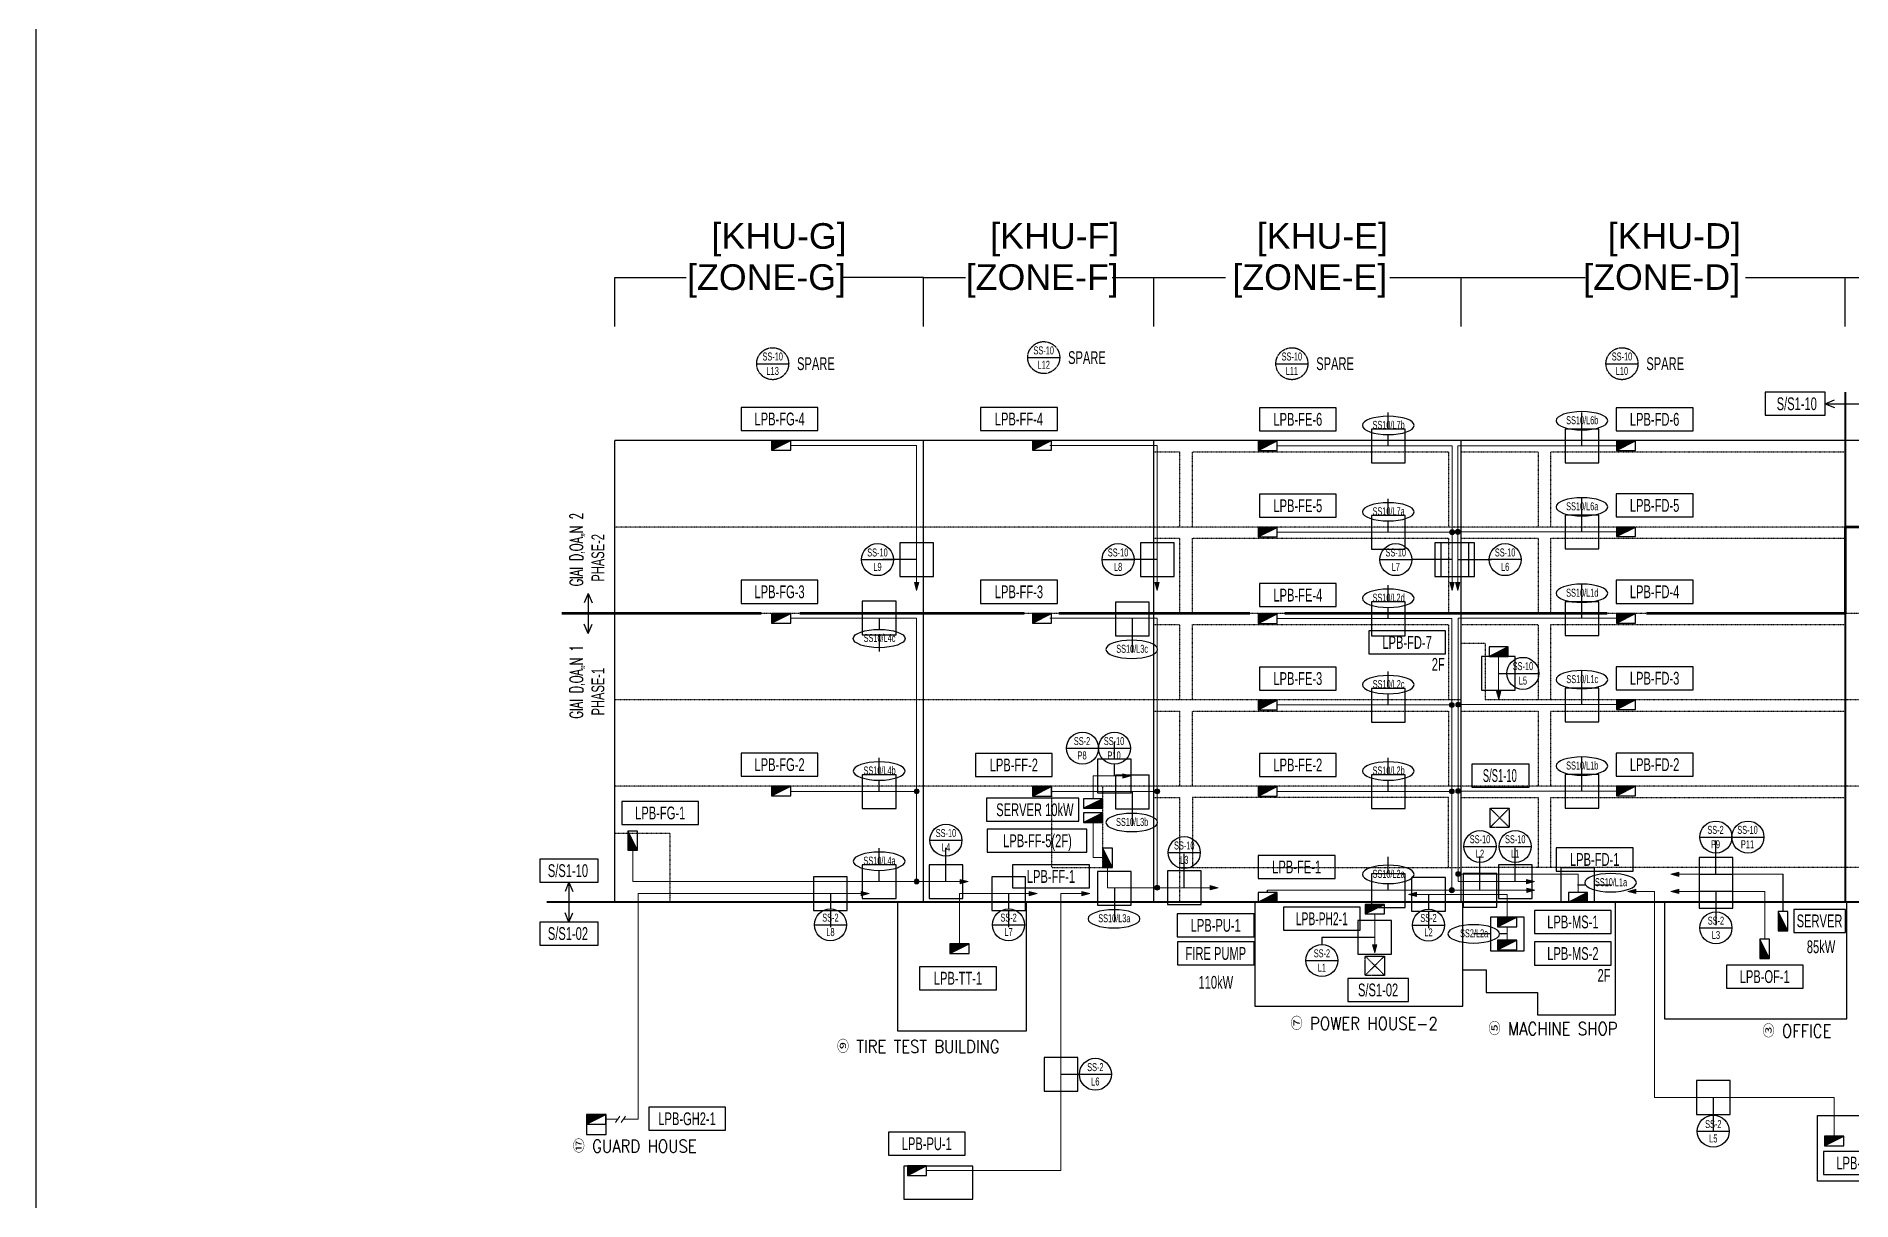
# Model space of a CAD drawing. Extents: x -5343388 to 7033982, y -486386 to 188356.
# Drawn here: x 700554 to 754444, y -54302 to -19737 of the extents above; entities that cross this region are included whole.
import ezdxf
from ezdxf.enums import TextEntityAlignment as Align

# ---------------------------------------------------------------- set-up
doc = ezdxf.new("R2010")
doc.units = 0
doc.header["$MEASUREMENT"] = 0
for name, pattern in [('CENTER', [2, 1.25, -0.25, 0.25, -0.25]), ('DASHED2', [0.375, 0.25, -0.125]), ('HIDDEN3', [0.2, 0.1, -0.1])]:
    doc.linetypes.add(name, pattern=pattern)
for name, color, linetype in [('0_plan', 6, 'Continuous'), ('0_ZONE', 6, 'Continuous'), ('E-ele', 2, 'Continuous'), ('E-other', 5, 'Continuous'), ('E-Text', 3, 'Continuous')]:
    doc.layers.add(name, color=color, linetype=linetype)
doc.layers.add('E-WIRE', color=4, linetype='Continuous', lineweight=20)
doc.styles.add('D_STYLED_2010', font='arial.ttf')
doc.styles.add('ROMANS1', font='ROMANS1.shx')
doc.styles.add('平面200', font='kumesimp.shx', dxfattribs={"height": 500, "bigfont": 'extfont2.shx'})
doc.styles.add('平面図室名_1.600', font='romans1.shx', dxfattribs={"height": 1800, "bigfont": '@extfont2.shx'})
doc.dimstyles.new('EL-LEADER', dxfattribs={"dimscale": 2000, "dimtxt": 500, "dimasz": 0.5, "dimexe": 0, "dimexo": 0, "dimgap": 0.2, "dimtad": 3, "dimdec": 0, "dimdsep": 46, "dimtxsty": '平面200', "dimblk": 'DOT', "dimcen": 1, "dimclrd": 3, "dimclre": 3, "dimclrt": 3, "dimadec": 0, "dimazin": 0, "dimtfac": 1, "dimtdec": 0, "dimtix": 1, "dimtmove": 2, "dimatfit": 3, "dimldrblk": 'BOXBLANK', "dimfxl": 1, "dimtolj": 1, "dimlwe": -1, "dimarcsym": 0})

# ---------------------------------------------------------------- blocks, each defined once
blk = doc.blocks.new('BANL')
at = {"color": 0, "linetype": 'Continuous'}
blk.add_line((0.5, 0.5), (-0.5, 0), dxfattribs=at)
at = {"color": 0, "linetype": 'ByBlock'}
blk.add_lwpolyline([(-0.5, 0), (0.5, 0), (0.5, 0.5), (-0.5, 0.5)], close=True, dxfattribs=at)
at = {"color": 0, "linetype": 'Continuous'}
for points in [[(-0.458, 0.01), (0.49, 0.01), (0.49, 0.484)], [(-0.415, 0.02), (0.48, 0.02), (0.48, 0.468)], [(-0.373, 0.03), (0.47, 0.03), (0.47, 0.451)], [(-0.331, 0.04), (0.46, 0.04), (0.46, 0.435)], [(-0.288, 0.05), (0.45, 0.05), (0.45, 0.419)], [(-0.246, 0.06), (0.44, 0.06), (0.44, 0.403)], [(-0.203, 0.07), (0.43, 0.07), (0.43, 0.387)], [(-0.161, 0.08), (0.42, 0.08), (0.42, 0.371)], [(-0.119, 0.09), (0.41, 0.09), (0.41, 0.354)], [(-0.076, 0.1), (0.4, 0.1), (0.4, 0.338)], [(-0.034, 0.11), (0.39, 0.11), (0.39, 0.322)], [(0.008, 0.12), (0.38, 0.12), (0.38, 0.306)], [(0.051, 0.13), (0.37, 0.13), (0.37, 0.29)], [(0.093, 0.14), (0.36, 0.14), (0.36, 0.273)], [(0.135, 0.15), (0.35, 0.15), (0.35, 0.257)], [(0.178, 0.16), (0.34, 0.16), (0.34, 0.241)], [(0.22, 0.17), (0.33, 0.17), (0.33, 0.225)], [(0.262, 0.18), (0.32, 0.18), (0.32, 0.209)], [(0.305, 0.19), (0.31, 0.19), (0.31, 0.193)]]:
    blk.add_lwpolyline(points, close=True, dxfattribs=at)
blk = doc.blocks.new('CONYA_A')
at = {"color": 0, "linetype": 'ByBlock'}
for points in [[(1, -0.27), (1, 0.27), (0, 0), (1, -0.27)], [(0.96, -0.22), (0.96, 0.22), (0.15, 0)], [(0.92, -0.16), (0.92, 0.16), (0.31, 0)], [(0.88, -0.11), (0.88, 0.11), (0.46, 0)], [(0.84, -0.06), (0.84, 0.06), (0.62, 0)], [(0.8, -0.01), (0.8, 0.01), (0.77, 0)]]:
    blk.add_lwpolyline(points, close=True, dxfattribs=at)
blk = doc.blocks.new('_BoxBlank')
at = {"color": 0, "linetype": 'ByBlock', "lineweight": -2}
for p, q in [((-0.5, 0), (-1, 0)), ((0.5, 0.5), (-0.5, 0.5)), ((-0.5, 0.5), (-0.5, -0.5)), ((0.5, -0.5), (0.5, 0.5)), ((-0.5, -0.5), (0.5, -0.5))]:
    blk.add_line(p, q, dxfattribs=at)
blk = doc.blocks.new('_Dot')
at = {"color": 0, "linetype": 'ByBlock', "lineweight": -2}
blk.add_line((-0.5, 0), (-1, 0), dxfattribs=at)
at = {"color": 0, "linetype": 'ByBlock', "const_width": 0.5}
blk.add_lwpolyline([(-0.25, 0, 1), (0.25, 0, 1)], format="xyb", close=True, dxfattribs=at)
blk = doc.blocks.new('cham')
at = {"layer": 'E-WIRE'}
h = blk.add_hatch(color=256, dxfattribs=at)
edge = h.paths.add_edge_path()
edge.add_arc((0, 0), 768, 0, 360)
blk.add_circle((0, 0), 768, dxfattribs=at)
blk = doc.blocks.new('A$C25C70893')
at = {"layer": '0_ZONE', "style": 'D_STYLED_2010'}
for s, p in [('[KHU-G]', (-709662, 13028)), ('[KHU-F]', (-623509, 13028)), ('[KHU-E]', (-539884, 13028)), ('[KHU-D]', (-429933, 13028))]:
    blk.add_text(s, height=8000, dxfattribs=at).set_placement(p, align=Align.MIDDLE_CENTER)

msp = doc.modelspace()

# ---------------------------------------------------------------- linework, layer by layer
msp.add_lwpolyline([(700553.53308, 46752.04937), (805264.96958, 46752.04937), (805264.96958, -86225.0898), (700553.53308, -86225.0898)], close=True)
at = {"layer": '0_plan'}
for p, q in [((717725.13942, -28350.17359), (717725.13942, -26900.96123)), ((717725.13942, -26900.96123), (719848.28295, -26900.96123)), ((726892.63942, -26900.96123), (724498.14561, -26900.96123)), ((726892.63942, -28350.17359), (726892.63942, -26900.96123)), ((726892.63942, -26900.96123), (728136.79758, -26900.96123)), ((732488.48126, -26900.96123), (733732.63942, -26900.96123)), ((733732.63942, -28350.17359), (733732.63942, -26900.96123)), ((733732.63942, -26900.96123), (735855.78295, -26900.96123)), ((740729.4959, -26900.96123), (742852.63942, -26900.96123)), ((742852.63942, -28350.17359), (742852.63942, -26900.96123)), ((742852.63942, -26900.96123), (746529.86346, -26900.96123)), ((751286.88166, -26900.96123), (754252.63942, -26900.96123)), ((754252.63942, -28350.17359), (754252.63942, -26900.96123)), ((754252.63942, -26900.96123), (759015.95533, -26900.96123)), ((759572.63942, -31739.24238), (717725.13942, -31739.24238)), ((717725.13942, -45438.24238), (717725.13942, -31739.24238)), ((726892.63942, -45438.24238), (726892.63942, -31739.24238)), ((733732.63942, -45438.24238), (733732.63942, -31739.24238)), ((742852.63942, -45438.24238), (742852.63942, -31739.24238)), ((754252.63942, -45438.24238), (754252.63942, -31739.24238)), ((761824.13942, -45438.24238), (717725.13942, -45438.24238)), ((726113.63941, -45438.24238), (726113.63941, -49257.24238)), ((729951.6394, -49257.24238), (729951.6394, -45438.24238)), ((736725.13942, -45438.24238), (736725.13942, -48525.74238)), ((742900.13942, -48525.74238), (742900.13942, -45438.24238)), ((747431.63942, -48782.24238), (747431.63942, -45438.24238)), ((748885.13942, -45438.24238), (748885.13942, -48900.99238)), ((754295.38942, -48900.99238), (754295.38942, -45438.24238)), ((742900.13942, -47452.24238), (743593.63942, -47452.24238)), ((743593.63942, -47452.24238), (743593.63942, -48117.24238)), ((743593.63942, -48117.24238), (745113.63942, -48117.24238)), ((745113.63942, -48117.24238), (745113.63942, -48782.24238)), ((736725.13942, -48525.74238), (742900.13942, -48525.74238)), ((745113.63942, -48782.24238), (747431.63942, -48782.24238)), ((748885.13942, -48900.99238), (754295.38942, -48900.99238)), ((726113.63941, -49257.24238), (729951.6394, -49257.24238))]:
    msp.add_line(p, q, dxfattribs=at)
at = {"layer": '0_plan', "linetype": 'HIDDEN3', "ltscale": 2}
for p, q in [((733732.63942, -32071.50904), (734492.63942, -32071.51365)), ((734492.63942, -32071.51365), (734492.63942, -34304.24238)), ((734872.63942, -34304.24238), (734872.63942, -32071.51596)), ((734872.63942, -32071.51596), (742471.48589, -32071.51596)), ((742471.48589, -32071.51596), (742472.63942, -34304.24238)), ((742852.63942, -32071.56443), (745132.63942, -32071.57828)), ((745132.63942, -32071.57828), (745132.63942, -34304.24238)), ((745512.63942, -34304.24238), (745512.63942, -32071.58059)), ((745512.63942, -32071.58059), (754252.6394, -32071.63367)), ((769072.74767, -34304.24238), (717725.13942, -34304.24238)), ((733732.63942, -34636.74238), (734492.63942, -34636.74238)), ((734492.63942, -34636.74238), (734492.63942, -36869.24238)), ((734872.63942, -36869.24238), (734872.63942, -34636.74238)), ((734872.63942, -34636.74238), (742472.63942, -34636.74238)), ((742472.63942, -34636.74238), (742472.63942, -36869.24238)), ((742852.63942, -34636.74238), (745132.63942, -34636.74238)), ((745132.63942, -34636.74238), (745132.63942, -36869.24238)), ((745512.63942, -36869.24238), (745512.63942, -34636.74238)), ((745512.63942, -34636.74238), (754252.63942, -34636.74238)), ((769072.73209, -36869.24238), (717725.13942, -36869.24238)), ((733732.63942, -37201.74238), (734492.63942, -37201.74238)), ((734492.63942, -37201.74238), (734492.63942, -39434.24238)), ((734872.63942, -39434.24238), (734872.63942, -37201.74238)), ((734872.63942, -37201.74238), (742472.63942, -37201.74238)), ((742472.63942, -37201.74238), (742472.63942, -39434.24238)), ((742865.68134, -37201.74238), (745132.63942, -37201.74238)), ((745132.63942, -37201.74238), (745132.63942, -39434.24238)), ((745512.63942, -39434.24238), (745512.63942, -37201.74238)), ((745512.63942, -37201.74238), (754261.33938, -37201.74238)), ((742852.63942, -37747.04238), (743565.13942, -37747.04238)), ((743565.13942, -37747.04238), (743565.13942, -39434.24238)), ((742852.63942, -39434.24238), (717725.13942, -39434.24238)), ((733732.63942, -39766.74238), (734492.63942, -39766.74238)), ((734492.63942, -39766.74238), (734492.63942, -41999.24238)), ((734872.63942, -41999.24238), (734872.63942, -39766.74238)), ((734872.63942, -39766.74238), (742472.63942, -39766.74238)), ((742472.63942, -39766.74238), (742472.63942, -41999.24238)), ((742852.63942, -39766.74238), (745132.63942, -39766.74238)), ((767172.63942, -39434.24238), (743565.13942, -39434.24238)), ((745132.63942, -39766.74238), (745132.63942, -41999.24238)), ((745512.63942, -41999.24238), (745512.63942, -39766.74238)), ((745512.63942, -39766.74238), (754252.63942, -39766.74238)), ((767172.63942, -41999.24238), (717725.13942, -41999.24238)), ((730692.63942, -41999.24238), (730692.63942, -44412.24238)), ((732212.63942, -44412.24238), (732212.63942, -41999.24238)), ((733732.63942, -42331.74238), (734492.63942, -42331.74238)), ((734492.63942, -42331.74238), (734492.63942, -45447.74238)), ((742472.63942, -42331.74238), (734872.63942, -42331.74238)), ((734872.63942, -42331.74238), (734872.63942, -44412.24238)), ((742472.63942, -44412.24238), (742472.63942, -42331.74238)), ((742852.6394, -42331.74238), (745132.63942, -42331.74238)), ((745132.63942, -42331.74238), (745132.63942, -44412.24238)), ((745512.63942, -44412.24238), (745512.63942, -42331.74238)), ((745512.63942, -42331.74238), (754252.63942, -42331.74238)), ((717725.13942, -43391.88218), (719364.83942, -43391.88218)), ((719364.83942, -43391.88218), (719364.83942, -45438.24238)), ((730692.63942, -44412.24238), (732212.63942, -44412.24238)), ((734492.63942, -44412.24238), (742852.63942, -44412.24238)), ((754252.63942, -44412.24238), (742852.63942, -44412.24238)), ((767172.63942, -44412.24238), (754252.63942, -44412.24238))]:
    msp.add_line(p, q, dxfattribs=at)
at = {"layer": '0_plan'}
for points in [[(753433.69637, -51774.74238), (758848.69637, -51774.74238), (758848.69637, -53722.24238), (753433.69637, -53722.24238)], [(728359.66986, -53278.00271), (726303.63942, -53278.00271), (726303.63942, -54254.24238), (728359.66986, -54254.24238)]]:
    msp.add_lwpolyline(points, close=True, dxfattribs=at)
at = {"layer": '0_ZONE'}
msp.add_lwpolyline([(716881.67506, -52333.57124), (717470.67506, -52333.57124), (717470.67506, -51744.57124), (716881.67506, -51744.57124)], close=True, dxfattribs=at)
at = {"layer": 'E-ele', "linetype": 'HIDDEN3', "ltscale": 3}
for p, q in [((743707.63941, -42650.9016), (744277.63941, -43220.9016)), ((743707.63941, -43220.9016), (744277.63941, -42650.9016)), ((740002.63942, -47043.48582), (740572.63942, -47613.48582)), ((740002.63942, -47613.48582), (740572.63942, -47043.48582))]:
    msp.add_line(p, q, dxfattribs=at)
for points in [[(743707.63941, -42650.9016), (744277.63941, -42650.9016), (744277.63941, -43220.9016), (743707.63941, -43220.9016)], [(740002.63942, -47043.48582), (740572.63942, -47043.48582), (740572.63942, -47613.48582), (740002.63942, -47613.48582)]]:
    msp.add_lwpolyline(points, close=True, dxfattribs=at)
at = {"layer": 'E-other', "linetype": 'CENTER', "const_width": 76}
for points in [[(754252.63942, -34304.24238), (761682.28799, -34304.24238)], [(754252.63942, -34304.24238), (754252.63942, -36869.24238)], [(716148.33281, -36869.24238), (722075.69023, -36869.24238)], [(723209.31558, -36869.24238), (729885.81041, -36869.24238)], [(730904.31558, -36869.24238), (736584.11191, -36869.24238)], [(737612.09571, -36869.24238), (747193.60036, -36869.24238)], [(748344.7229, -36869.24238), (754252.63942, -36869.24238)]]:
    msp.add_lwpolyline(points, dxfattribs=at)
at = {"layer": 'E-Text', "linetype": 'DASHED2'}
for p, q in [((721937.79798, -29455.11042), (722887.79798, -29455.11042)), ((729983.86965, -29274.24031), (730933.86965, -29274.24031)), ((737350.83733, -29455.11042), (738300.83733, -29455.11042)), ((747149.968, -29455.11042), (748099.968, -29455.11042))]:
    msp.add_line(p, q, dxfattribs=at)
at = {"layer": 'E-Text'}
for p, q in [((753660.69675, -30644.85235), (753938.19483, -30530.01624)), ((753660.69675, -30644.85235), (754844.58209, -30644.85235)), ((753660.69675, -30644.85235), (753938.19483, -30759.68846)), ((716936.34118, -36277.29971), (716821.50507, -36554.79778)), ((716936.34118, -36277.29971), (716936.34118, -37461.18504)), ((716936.34118, -36277.29971), (717051.17728, -36554.79778)), ((716936.34118, -37461.18504), (716821.50507, -37183.68697)), ((716936.34118, -37461.18504), (717051.17728, -37183.68697)), ((752404.97476, -45719.46476), (752404.97476, -44612.61633)), ((716364.62702, -44846.29971), (716249.79091, -45123.79778)), ((716364.62702, -44846.29971), (716364.62702, -46030.18504)), ((716364.62702, -44846.29971), (716479.46313, -45123.79778)), ((737105.13942, -45153.24238), (737105.13942, -45086.75849)), ((716364.62702, -46030.18504), (716249.79091, -45752.68697)), ((716364.62702, -46030.18504), (716479.46313, -45752.68697))]:
    msp.add_line(p, q, dxfattribs=at)
at = {"layer": 'E-Text', "linetype": 'Continuous'}
for p, q in [((725048.30142, -35272.7202), (725998.30142, -35272.7202)), ((732191.15581, -35272.7202), (733141.15581, -35272.7202)), ((740434.3156, -35272.7202), (741384.3156, -35272.7202)), ((744630.46945, -35272.7202), (743680.46945, -35272.7202)), ((744209.64526, -38647.35892), (745159.64526, -38647.35892)), ((731133.74244, -40870.91985), (732083.74244, -40870.91985)), ((732083.74244, -40870.91985), (733033.74244, -40870.91985)), ((727081.77819, -43602.14241), (728031.77819, -43602.14241)), ((749938.7724, -43507.6699), (750888.7724, -43507.6699)), ((750888.7724, -43507.6699), (751838.7724, -43507.6699)), ((734156.53536, -43970.27021), (735106.53536, -43970.27021)), ((742935.25038, -43785.97172), (743885.25038, -43785.97172)), ((743981.71098, -43785.97172), (744931.71098, -43785.97172)), ((723651.94438, -46113.81191), (724601.94438, -46113.81191)), ((728940.70677, -46112.70148), (729890.70677, -46112.70148)), ((741406.68029, -46122.85109), (742356.68029, -46122.85109)), ((749938.7724, -46201.94368), (750888.7724, -46201.94368)), ((738241.99294, -47172.53485), (739191.99294, -47172.53485)), ((731516.76346, -50550.48049), (732466.76346, -50550.48049)), ((749861.21494, -52240.56075), (750811.21494, -52240.56075))]:
    msp.add_line(p, q, dxfattribs=at)
for points in [[(751875.198, -30986.85235), (753660.69675, -30986.85235), (753660.69675, -30302.85235), (751875.198, -30302.85235)], [(721477.63942, -31439.3782), (723757.63942, -31439.3782), (723757.63942, -30755.3782), (721477.63942, -30755.3782)], [(728583.92029, -31439.3782), (730863.92029, -31439.3782), (730863.92029, -30755.3782), (728583.92029, -30755.3782)], [(736862.21668, -31448.8782), (739142.21668, -31448.8782), (739142.21668, -30764.8782), (736862.21668, -30764.8782)], [(747453.75491, -31448.8782), (749733.75491, -31448.8782), (749733.75491, -30764.8782), (747453.75491, -30764.8782)], [(736862.21668, -34013.8782), (739142.21668, -34013.8782), (739142.21668, -33329.8782), (736862.21668, -33329.8782)], [(747453.75491, -34004.3782), (749733.75491, -34004.3782), (749733.75491, -33320.3782), (747453.75491, -33320.3782)], [(721477.63942, -36569.3782), (723757.63942, -36569.3782), (723757.63942, -35885.3782), (721477.63942, -35885.3782)], [(728583.92029, -36569.3782), (730863.92029, -36569.3782), (730863.92029, -35885.3782), (728583.92029, -35885.3782)], [(736862.21668, -36667.01423), (739142.21668, -36667.01423), (739142.21668, -35983.01423), (736862.21668, -35983.01423)], [(747453.75491, -36569.3782), (749733.75491, -36569.3782), (749733.75491, -35885.3782), (747453.75491, -35885.3782)], [(740106.18033, -38073.1717), (742386.18033, -38073.1717), (742386.18033, -37389.1717), (740106.18033, -37389.1717)], [(736862.21668, -39143.8782), (739142.21668, -39143.8782), (739142.21668, -38459.8782), (736862.21668, -38459.8782)], [(747453.75491, -39134.3782), (749733.75491, -39134.3782), (749733.75491, -38450.3782), (747453.75491, -38450.3782)], [(721477.63942, -41699.3782), (723757.63942, -41699.3782), (723757.63942, -41015.3782), (721477.63942, -41015.3782)], [(728431.39376, -41708.8782), (730711.39376, -41708.8782), (730711.39376, -41024.8782), (728431.39376, -41024.8782)], [(736862.21668, -41708.8782), (739142.21668, -41708.8782), (739142.21668, -41024.8782), (736862.21668, -41024.8782)], [(743168.23369, -42023.24939), (744869.65204, -42023.24939), (744869.65204, -41339.24939), (743168.23369, -41339.24939)], [(747453.75491, -41699.3782), (749733.75491, -41699.3782), (749733.75491, -41015.3782), (747453.75491, -41015.3782)], [(717934.01876, -43134.5553), (720214.01876, -43134.5553), (720214.01876, -42450.5553), (717934.01876, -42450.5553)], [(728764.43198, -43039.0412), (731506.34041, -43039.0412), (731506.34041, -42355.0412), (728764.43198, -42355.0412)], [(728781.94309, -43959.61718), (731738.03771, -43959.61718), (731738.03771, -43275.61718), (728781.94309, -43275.61718)], [(715498.71608, -44846.29971), (717230.53795, -44846.29971), (717230.53795, -44162.29971), (715498.71608, -44162.29971)], [(736827.1234, -44735.60921), (739107.1234, -44735.60921), (739107.1234, -44051.60921), (736827.1234, -44051.60921)], [(745674.7712, -44515.18537), (747954.7712, -44515.18537), (747954.7712, -43831.18537), (745674.7712, -43831.18537)], [(729534.58075, -45019.41464), (731814.58075, -45019.41464), (731814.58075, -44335.41464), (729534.58075, -44335.41464)], [(734424.57528, -46469.85629), (736704.57528, -46469.85629), (736704.57528, -45785.85629), (734424.57528, -45785.85629)], [(737574.26786, -46275.29406), (739854.26786, -46275.29406), (739854.26786, -45591.29406), (737574.26786, -45591.29406)], [(745028.02707, -46369.67816), (747308.02707, -46369.67816), (747308.02707, -45685.67816), (745028.02707, -45685.67816)], [(752728.54681, -46337.63762), (754262.64406, -46337.63762), (754262.64406, -45653.63762), (752728.54681, -45653.63762)], [(715498.71608, -46714.18504), (717230.53795, -46714.18504), (717230.53795, -46030.18504), (715498.71608, -46030.18504)], [(734428.37182, -47304.23792), (736708.37182, -47304.23792), (736708.37182, -46620.23792), (734428.37182, -46620.23792)], [(745028.02707, -47306.75162), (747308.02707, -47306.75162), (747308.02707, -46622.75162), (745028.02707, -46622.75162)], [(726773.39548, -48039.33006), (729053.39548, -48039.33006), (729053.39548, -47355.33006), (726773.39548, -47355.33006)], [(750723.26351, -47992.34286), (753003.26351, -47992.34286), (753003.26351, -47308.34286), (750723.26351, -47308.34286)], [(739484.83821, -48388.02206), (741285.29884, -48388.02206), (741285.29884, -47704.02206), (739484.83821, -47704.02206)], [(718732.42988, -52211.84014), (721012.42988, -52211.84014), (721012.42988, -51527.84014), (718732.42988, -51527.84014)], [(725848.16563, -52953.42303), (728128.16563, -52953.42303), (728128.16563, -52269.42303), (725848.16563, -52269.42303)], [(753610.51785, -53527.58922), (755890.51785, -53527.58922), (755890.51785, -52843.58922), (753610.51785, -52843.58922)]]:
    msp.add_lwpolyline(points, close=True, dxfattribs=at)
at = {"layer": 'E-Text', "linetype": 'DASHED2'}
for centre in [(722412.79798, -29455.11042), (730458.86965, -29274.24031), (737825.83733, -29455.11042), (747624.968, -29455.11042)]:
    msp.add_circle(centre, 475, dxfattribs=at)
at = {"layer": 'E-Text', "linetype": 'Continuous'}
for centre in [(725523.30142, -35272.7202), (732666.15581, -35272.7202), (740909.3156, -35272.7202), (744155.46945, -35272.7202), (744684.64526, -38647.35892), (731608.74244, -40870.91985), (732558.74244, -40870.91985), (750413.7724, -43507.6699), (751363.7724, -43507.6699), (727556.77819, -43602.14241), (734631.53536, -43970.27021), (743410.25038, -43785.97172), (744456.71098, -43785.97172), (724126.94438, -46113.81191), (729415.70677, -46112.70148), (741881.68029, -46122.85109), (750413.7724, -46201.94368), (738716.99294, -47172.53485), (731991.76346, -50550.48049), (750336.21494, -52240.56075)]:
    msp.add_circle(centre, 475, dxfattribs=at)
at = {"layer": 'E-Text', "extrusion": (0, 0, -1)}
for centre in [(740685.98942, -31288.33804), (746434.86073, -31150.36697), (740685.98942, -33853.33804), (746434.86073, -33705.86697), (746434.86073, -36270.86697), (740685.98942, -36418.33804), (733072.84285, -37935.36417), (740685.98942, -38983.33804), (746434.86073, -38835.86697), (725574.13021, -41548.33804), (740685.98942, -41548.33804), (746434.86073, -41400.86697), (733072.84285, -43074.86417), (725574.13021, -44224.63019), (740685.98942, -44616.34587), (747288.11114, -44863.57732), (732544.84354, -45934.98563), (743224.67627, -46381.39484)]:
    msp.add_ellipse(centre, major_axis=(-768.39338, 0), ratio=0.3532234756, dxfattribs=at)
at = {"layer": 'E-Text'}
msp.add_ellipse((725574.13021, -37614.64671), major_axis=(-768.39338, 0), ratio=0.3532234756, dxfattribs=at)
at = {"layer": 'E-WIRE'}
for p, q in [((722950.13942, -31881.74238), (726685.82979, -31881.74238)), ((726685.82979, -31881.74238), (726685.82979, -36186.28399)), ((730645.13942, -31881.74238), (733828.68418, -31881.74238)), ((733828.68418, -31881.74238), (733828.68418, -36186.28399)), ((742579.90306, -31891.24238), (737390.13942, -31891.24238)), ((742579.90306, -36186.28399), (742579.90306, -31891.24238)), ((742751.37248, -36186.28399), (742751.37248, -31891.24238)), ((747460.13942, -31891.24238), (742751.37248, -31891.24238)), ((742579.90306, -34456.24238), (737390.13942, -34456.24238)), ((747460.13942, -34446.74238), (742751.37248, -34446.74238)), ((722950.13942, -37011.74238), (726685.82979, -37011.74238)), ((726685.82979, -37011.74238), (726685.82979, -44827.53453)), ((730645.13942, -37011.74238), (733828.68418, -37011.74238)), ((733828.68418, -37011.74238), (733828.68418, -45011.36384)), ((742572.77736, -37021.24238), (737390.13942, -37021.24238)), ((742572.77736, -45086.75849), (742572.77736, -37021.24238)), ((742764.23794, -44827.53453), (742764.23794, -37011.74238)), ((747460.13942, -37011.74238), (742764.23794, -37011.74238)), ((743963.81485, -38145.3048), (743963.81485, -39416.14943)), ((742572.77736, -39586.24238), (737390.13942, -39586.24238)), ((747460.13942, -39576.74238), (742764.23794, -39576.74238)), ((731927.63942, -41694.37689), (732805.91965, -41694.37689)), ((731927.63942, -41694.37689), (731927.63942, -42369.57023)), ((722950.13942, -42151.24238), (726685.82979, -42151.24238)), ((730692.63942, -42151.24238), (733828.68418, -42151.24238)), ((742572.77736, -42151.24238), (737390.13942, -42151.24238)), ((747460.13942, -42141.74238), (742764.23794, -42141.74238)), ((731927.63942, -44117.67557), (731927.63942, -43078.10656)), ((718259.98942, -43900.9499), (718259.98942, -44827.53453)), ((732212.63942, -44117.67557), (731927.63942, -44117.67557)), ((732347.47067, -45011.36384), (732347.47067, -44412.24238)), ((746320.13942, -44605.32343), (742764.23794, -44605.32343)), ((746320.13942, -45153.24238), (746320.13942, -44605.32343)), ((752404.97476, -44612.61633), (749311.64574, -44612.61633)), ((718259.98942, -44827.53453), (728091.98202, -44827.53453)), ((718424.28098, -51887.07124), (718424.28098, -45186.48397)), ((718424.28098, -45186.48397), (725043.25164, -45186.48397)), ((727960.89548, -45186.48397), (730024.92346, -45186.48397)), ((727960.89548, -46674.35319), (727960.89548, -45186.48397)), ((730968.61971, -53402.69021), (730968.61971, -45186.48397)), ((730968.61971, -45186.48397), (731589.77342, -45186.48397)), ((734588.68418, -45011.36384), (732347.47067, -45011.36384)), ((734588.68418, -45011.36384), (735396.14877, -45011.36384)), ((737105.13942, -45086.75849), (744795.73767, -45086.75849)), ((744219.16232, -45209.98649), (741526.44291, -45209.98649)), ((745025.90952, -44827.53453), (742764.23794, -44827.53453)), ((744219.16232, -45885.17816), (744219.16232, -45209.98649)), ((748593.74446, -45120.97889), (748033.0715, -45120.97889)), ((748593.74446, -45120.97889), (748593.74446, -51238.78098)), ((751863.26351, -45120.97889), (749311.64574, -45120.97889)), ((751863.26351, -46543.55131), (751863.26351, -45120.97889)), ((740287.63942, -45789.74238), (740287.63942, -46704.05068)), ((744219.16232, -46569.3349), (744219.16232, -46170.17816)), ((748593.74446, -51238.78098), (753923.95424, -51238.78098)), ((753923.95424, -51238.78098), (753923.95424, -52387.29818)), ((717461.17506, -51887.07124), (717813.35435, -51887.07124)), ((717876.14416, -51792.73403), (717750.56454, -51981.40846)), ((718040.24341, -51792.73403), (717914.66379, -51981.40846)), ((717977.4536, -51887.07124), (718424.28098, -51887.07124)), ((726980.50424, -53402.69021), (730968.61971, -53402.69021))]:
    msp.add_line(p, q, dxfattribs=at)
at = {"layer": 'E-WIRE', "linetype": 'CENTER', "ltscale": 2, "const_width": 57}
for points in [[(754252.63942, -30298.14643), (754252.63942, -45438.24238), (761824.13942, -45438.24238), (761824.13942, -47290.74238), (764161.13942, -47290.74238), (764161.13942, -45438.24238), (792280.32192, -45438.24238)], [(754295.38942, -45438.24238), (715706.16541, -45438.24238)]]:
    msp.add_lwpolyline(points, dxfattribs=at)
at = {"layer": 'E-WIRE'}
for centre in [(742582.01968, -34456.24238), (742751.37248, -34446.74238), (742572.77736, -39586.24238), (742764.23794, -39576.74238), (726685.82979, -42151.24238), (733828.68418, -42151.24238), (742572.77736, -42151.24238), (742764.23794, -42141.74238), (742764.23794, -44605.32343), (726685.82979, -44827.53453), (733828.68418, -45011.36384), (742572.77736, -45086.75849)]:
    msp.add_circle(centre, 19.20456, dxfattribs=at)

# ---------------------------------------------------------------- block references
at = {"layer": 'E-ele', "linetype": 'Continuous', "xscale": 570, "yscale": 570, "zscale": 570}
for p, rotation in [((722665.13942, -31739.24238), 180), ((730407.63942, -31739.24238), 180), ((737105.13942, -31748.74238), 180), ((747745.13942, -31748.74238), 180), ((737105.13942, -34313.74238), 180), ((747745.13942, -34304.24238), 180), ((722665.13942, -36869.24238), 180), ((730407.63942, -36869.24238), 180), ((737105.13942, -36878.74238), 180), ((747745.13942, -36869.24238), 180), ((737105.13942, -39443.74238), 180), ((747745.13942, -39434.24238), 180), ((722665.13942, -41999.24238), 180), ((730407.63942, -42008.74238), 180), ((737105.13942, -42008.74238), 180), ((747745.13942, -41999.24238), 180), ((718117.48942, -43615.9499), 270), ((732212.63942, -44127.24238), 270), ((740287.63942, -45504.74238), 180), ((752262.47476, -46004.46476), 270), ((744219.16232, -45885.17816), 180), ((727960.89548, -46674.35319), 180), ((744219.16232, -46569.3349), 180), ((751720.76351, -46828.55131), 270), ((717176.17506, -51744.57124), 180), ((753923.95424, -52387.29818), 180), ((726695.50424, -53272.30271), 180)]:
    msp.add_blockref('BANL', p, dxfattribs=dict(at, rotation=rotation))
for p in [(743963.81485, -38145.3048), (731927.63942, -42654.57023), (731927.63942, -43078.10656), (737105.13942, -45438.24238), (746320.13942, -45438.24238)]:
    msp.add_blockref('BANL', p, dxfattribs=at)
at = {"layer": 'E-Text', "xscale": 0.09499999997206032, "yscale": 0.09499999997206032, "zscale": 0.09499999997206032}
msp.add_blockref('A$C25C70893', (790020.13942, -26900.96123), dxfattribs=at)
at = {"layer": 'E-WIRE', "xscale": 0.09499999997206032, "yscale": 0.09499999997206032, "zscale": 0.09499999997206032}
for p in [(742582.01968, -34456.24238), (742751.37248, -34446.74238), (742572.77736, -39586.24238), (742764.23794, -39576.74238), (726685.82979, -42151.24238), (733828.68418, -42151.24238), (742572.77736, -42151.24238), (742764.23794, -42141.74238), (742764.23794, -44605.32343), (726685.82979, -44827.53453), (733828.68418, -45011.36384), (742572.77736, -45086.75849)]:
    msp.add_blockref('cham', p, dxfattribs=at)
at = {"layer": 'E-WIRE', "linetype": 'Continuous', "xscale": 237.5, "yscale": 237.5, "zscale": 237.5}
for p, rotation in [((726685.82979, -36186.28399), 90), ((733824.75224, -36186.28399), 90), ((742579.90306, -36186.28399), 90), ((742751.37248, -36186.28399), 90), ((743964.76602, -39419.69922), 90), ((733043.41965, -41694.37689), 180), ((725280.75164, -45186.48397), 180), ((728214.68467, -44827.53453), 180), ((730262.42346, -45186.48397), 180), ((731827.27342, -45186.48397), 180), ((735633.64877, -45011.36384), 180), ((745033.23767, -45086.75849), 180), ((740287.63942, -46941.55068), 90)]:
    msp.add_blockref('CONYA_A', p, dxfattribs=dict(at, rotation=rotation))
at = {"layer": 'E-WIRE', "linetype": 'Continuous', "yscale": 237.5, "zscale": 237.5}
for p, xscale in [((749074.14574, -44612.61633), 237.5), ((741288.94291, -45209.98649), 237.5), ((745025.90952, -44827.53453), -237.5), ((747795.5715, -45120.97889), 237.5), ((749074.14574, -45120.97889), 237.5)]:
    msp.add_blockref('CONYA_A', p, dxfattribs=dict(at, xscale=xscale))

# ---------------------------------------------------------------- texts
at = {"layer": '0_ZONE', "style": 'D_STYLED_2010'}
for s, p in [('[ZONE-G]', (722229.45949, -26884.50195)), ('[ZONE-F]', (730413.99378, -26884.50195)), ('[ZONE-E]', (738358.32686, -26884.50195)), ('[ZONE-D]', (748803.67993, -26884.50195))]:
    msp.add_text(s, height=760, dxfattribs=at).set_placement(p, align=Align.MIDDLE_CENTER)
at = {"layer": '0_ZONE', "style": '平面図室名_1.600', "width": 0.85}
for s, p in [('⑦ POWER HOUSE-2', (737789.08667, -49231.44571)), ('⑤ MACHINE SHOP', (743663.60871, -49387.14732)), ('③ OFFICE ', (751796.68009, -49454.79711)), ('⑨ TIRE TEST BUILDING', (724322.78636, -49914.96297)), ('⑰ GUARD HOUSE', (716477.42943, -52873.01929))]:
    msp.add_text(s, height=380, dxfattribs=at).set_placement(p)
at = {"layer": 'E-Text', "linetype": 'Continuous'}
for s, height, width, p in [('SS-10', 237.5, 0.55, (730458.86965, -29060.49031)), ('SPARE', 380, 0.65, (731741.94141, -29274.24031)), ('SPARE', 380, 0.65, (723695.86974, -29455.11042)), ('L12', 237.5, 0.7, (730458.86965, -29487.99031)), ('SS-10', 237.5, 0.55, (737825.83733, -29241.36042)), ('SPARE', 380, 0.65, (739108.9091, -29455.11042)), ('SS-10', 237.5, 0.55, (747624.968, -29241.36042)), ('SPARE', 380, 0.65, (748908.03976, -29455.11042)), ('S/S1-10', 380, 0.65, (752814.11743, -30644.85235)), ('LPB-FG-4', 380, 0.65, (722617.63942, -31097.3782)), ('LPB-FF-4', 380, 0.65, (729723.92029, -31097.3782)), ('LPB-FE-6', 380, 0.65, (738002.21668, -31106.8782)), ('LPB-FD-6', 380, 0.65, (748593.75491, -31106.8782)), ('LPB-FE-5', 380, 0.65, (738002.21668, -33671.8782)), ('LPB-FD-5', 380, 0.65, (748593.75491, -33662.3782)), ('SS-10', 237.5, 0.55, (725523.30142, -35058.9702)), ('SS-10', 237.5, 0.55, (732666.15581, -35058.9702)), ('SS-10', 237.5, 0.55, (740909.3156, -35058.9702)), ('SS-10', 237.5, 0.55, (744155.46945, -35058.9702)), ('L9', 237.5, 0.7, (725523.30142, -35486.4702)), ('L8', 237.5, 0.7, (732666.15581, -35486.4702)), ('L7', 237.5, 0.7, (740909.3156, -35486.4702)), ('L6', 237.5, 0.7, (744155.46945, -35486.4702)), ('LPB-FG-3', 380, 0.65, (722617.63942, -36227.3782)), ('LPB-FF-3', 380, 0.65, (729723.92029, -36227.3782)), ('LPB-FD-4', 380, 0.65, (748593.75491, -36227.3782)), ('LPB-FE-4', 380, 0.65, (738002.21668, -36325.01423)), ('LPB-FD-7', 380, 0.65, (741246.18033, -37731.1717)), ('2F', 380, 0.65, (742170.47202, -38380.5551)), ('LPB-FE-3', 380, 0.65, (738002.21668, -38801.8782)), ('SS-10', 237.5, 0.55, (744684.64526, -38433.60892)), ('L5', 237.5, 0.7, (744684.64526, -38861.10892)), ('LPB-FD-3', 380, 0.65, (748593.75491, -38792.3782)), ('SS-2', 237.5, 0.6, (731596.71782, -40657.16985)), ('SS-10', 237.5, 0.6, (732546.71782, -40657.16985)), ('LPB-FG-2', 380, 0.65, (722617.63942, -41357.3782)), ('LPB-FF-2', 380, 0.65, (729571.39376, -41366.8782)), ('P8', 237.5, 0.7, (731596.71782, -41084.66985)), ('P10', 237.5, 0.7, (732546.71782, -41084.66985)), ('LPB-FE-2', 380, 0.65, (738002.21668, -41366.8782)), ('S/S1-10', 380, 0.55, (743998.22308, -41681.24939)), ('LPB-FD-2', 380, 0.65, (748593.75491, -41357.3782)), ('SERVER 10kW', 380, 0.65, (730196.85014, -42697.0412)), ('LPB-FG-1', 380, 0.65, (719074.01876, -42792.5553)), ('SS-10', 237.5, 0.55, (727556.77819, -43388.39241)), ('LPB-FF-5(2F)', 380, 0.65, (730274.47828, -43617.61718)), ('SS-10', 237.5, 0.55, (734631.53536, -43756.52021)), ('SS-10', 237.5, 0.55, (743410.25038, -43572.22172)), ('SS-10', 237.5, 0.55, (744456.71098, -43572.22172)), ('SS-2', 237.5, 0.6, (750401.74777, -43293.9199)), ('P9', 237.5, 0.7, (750401.74777, -43721.4199)), ('SS-10', 237.5, 0.6, (751351.74777, -43293.9199)), ('P11', 237.5, 0.7, (751351.74777, -43721.4199)), ('L4', 237.5, 0.7, (727556.77819, -43815.89241)), ('L3', 237.5, 0.7, (734631.53536, -44184.02021)), ('L2', 237.5, 0.7, (743410.25038, -43999.72172)), ('L1', 237.5, 0.7, (744456.71098, -43999.72172)), ('LPB-FD-1', 380, 0.65, (746814.7712, -44173.18537)), ('S/S1-10', 380, 0.65, (716335.32449, -44504.29971)), ('LPB-FF-1', 380, 0.65, (730674.58075, -44677.41464)), ('LPB-FE-1', 380, 0.65, (737967.1234, -44393.60921)), ('SS-2', 237.5, 0.6, (724126.94438, -45900.06191)), ('SS-2', 237.5, 0.6, (729415.70677, -45898.95148)), ('LPB-PH2-1', 380, 0.6, (738714.26786, -45933.29406)), ('SS-2', 237.5, 0.6, (741881.68029, -45909.10109)), ('SERVER', 380, 0.65, (753489.2048, -45995.63762)), ('S/S1-02', 380, 0.65, (716335.32449, -46372.18504)), ('L8', 237.5, 0.7, (724126.94438, -46327.56191)), ('L7', 237.5, 0.7, (729415.70677, -46326.45148)), ('LPB-PU-1', 380, 0.65, (735564.57528, -46127.85629)), ('L2', 237.5, 0.7, (741881.68029, -46336.60109)), ('LPB-MS-1', 380, 0.65, (746168.02707, -46027.67816)), ('SS-2', 237.5, 0.6, (750413.7724, -45988.19368)), ('L3', 237.5, 0.7, (750413.7724, -46415.69368)), ('FIRE PUMP', 380, 0.65, (735568.37182, -46962.23792)), ('SS-2', 237.5, 0.6, (738716.99294, -46958.78485)), ('LPB-MS-2', 380, 0.65, (746168.02707, -46964.75162)), ('85kW', 380, 0.65, (753534.53176, -46764.21003)), ('L1', 237.5, 0.7, (738716.99294, -47386.28485)), ('2F', 380, 0.65, (747092.31877, -47614.13503)), ('LPB-TT-1', 380, 0.65, (727913.39548, -47697.33006)), ('110kW', 380, 0.65, (735568.37182, -47819.45686)), ('S/S1-02', 380, 0.65, (740385.06832, -48046.02206)), ('LPB-OF-1', 380, 0.65, (751863.26351, -47650.34286)), ('SS-2', 237.5, 0.6, (731991.76346, -50336.73049)), ('L6', 237.5, 0.7, (731991.76346, -50764.23049)), ('LPB-GH2-1', 380, 0.65, (719872.42988, -51869.84014)), ('SS-2', 237.5, 0.6, (750336.21494, -52026.81075)), ('LPB-PU-1', 380, 0.65, (726988.16563, -52611.42303)), ('L5', 237.5, 0.7, (750336.21494, -52454.31075)), ('LPB-GH-1', 380, 0.65, (754750.51785, -53185.58922))]:
    msp.add_text(s, height=height, dxfattribs=dict(at, width=width)).set_placement(p, align=Align.MIDDLE_CENTER)
at = {"layer": 'E-Text', "linetype": 'DASHED2'}
for s, width, p in [('SS-10', 0.55, (722412.79798, -29241.36042)), ('L13', 0.7, (722412.79798, -29668.86042)), ('L11', 0.6, (737825.83733, -29668.86042)), ('L10', 0.6, (747624.968, -29668.86042))]:
    msp.add_text(s, height=237.5, dxfattribs=dict(at, width=width)).set_placement(p, align=Align.MIDDLE_CENTER)
at = {"layer": 'E-Text', "width": 0.6}
for s, p in [('SS10/L7b', (740697.09081, -31271.4055)), ('SS10/L6b', (746445.96212, -31133.43443)), ('SS10/L7a', (740697.09081, -33836.4055)), ('SS10/L6a', (746445.96212, -33688.93443)), ('SS10/L2d', (740697.09081, -36401.4055)), ('SS10/L1d', (746445.96212, -36253.93443)), ('SS10/L4c', (725585.2316, -37597.65068)), ('SS10/L3c', (733083.94424, -37918.43163)), ('SS10/L1c', (746445.96212, -38818.93443)), ('SS10/L2c', (740697.09081, -38966.4055)), ('SS10/L4b', (725585.2316, -41531.4055)), ('SS10/L2b', (740697.09081, -41531.4055)), ('SS10/L1b', (746445.96212, -41383.93443)), ('SS10/L3b', (733083.94424, -43057.93163)), ('SS10/L4a', (725585.2316, -44207.69765)), ('SS10/L2a', (740697.09081, -44599.41333)), ('SS10/L1a', (747299.21253, -44846.64478)), ('SS10/L3a', (732555.94493, -45918.05309)), ('SS2/L2a', (743235.77766, -46364.4623))]:
    msp.add_text(s, height=237.5, dxfattribs=at).set_placement(p, align=Align.MIDDLE_CENTER)
at = {"layer": 'E-Text', "linetype": 'Continuous', "style": 'ROMANS1', "width": 0.65}
for s, p in [('GIAI D‚OA„N 2', (716583.77631, -34970.69156)), ('GIAI D‚OA„N 1', (716583.77631, -38892.64094))]:
    msp.add_text(s, height=380, rotation=90, dxfattribs=at).set_placement(p, align=Align.MIDDLE_CENTER)
at = {"layer": 'E-Text', "linetype": 'Continuous', "width": 0.65}
for s, p in [('PHASE-2', (717224.54692, -35218.60475)), ('PHASE-1', (717224.54692, -39190.59354))]:
    msp.add_text(s, height=380, rotation=90, dxfattribs=at).set_placement(p, align=Align.MIDDLE_CENTER)

# ---------------------------------------------------------------- leaders
at = {"layer": 'E-Text'}
for points in [[(740685.98942, -31899.30142), (740685.98942, -31559.75262)], [(746434.86073, -31899.30142), (746434.86073, -31421.78155)], [(740685.98942, -34464.30142), (740685.98942, -34124.75262)], [(746434.86073, -34454.80142), (746434.86073, -33977.28155)], [(740685.98942, -37029.30142), (740685.98942, -36689.75262)], [(746434.86073, -37019.80142), (746434.86073, -36542.28155)], [(725574.13021, -37003.68333), (725574.13021, -37343.23213)], [(733085.58373, -37033.16946), (733085.58373, -37663.9869)], [(740685.98942, -39594.30142), (740685.98942, -39254.75262)], [(746434.86073, -39584.80142), (746434.86073, -39107.28155)], [(725574.13021, -42159.30142), (725574.13021, -41819.75262)], [(740685.98942, -42159.30142), (740685.98942, -41819.75262)], [(746434.86073, -42149.80142), (746434.86073, -41672.28155)], [(733085.58373, -42172.66946), (733085.58373, -42803.4869)], [(725574.13021, -44835.59357), (725574.13021, -44496.04477)], [(740685.98942, -45094.81753), (740685.98942, -44887.76045)], [(732557.58442, -45032.79093), (732557.58442, -45663.60837)], [(746308.3005, -44924.77093), (746539.50234, -44924.77093)], [(744221.72963, -46381.39484), (743993.06965, -46381.39484)]]:
    msp.add_leader(points, dimstyle='EL-LEADER', override={"dimtad": 0, "dimclrd": 256}, dxfattribs=at)
at = {"layer": 'E-Text', "linetype": 'Continuous'}
for points in [[(726685.82979, -35272.7202), (725998.30142, -35272.7202)], [(733828.68418, -35272.7202), (733141.15581, -35272.7202)], [(742574.15791, -35272.7202), (741384.3156, -35272.7202)], [(742749.23579, -35272.7202), (743680.46945, -35272.7202)], [(743958.73768, -38647.35892), (744209.64526, -38647.35892)], [(732558.74244, -41696.25988), (732558.74244, -41345.91985)], [(750413.7724, -44611.99964), (750413.7724, -43982.6699)], [(727556.77819, -44827.53453), (727556.77819, -44077.14241)], [(734631.53536, -45005.52654), (734631.53536, -44445.27021)], [(743410.25038, -45086.75849), (743410.25038, -44260.97172)], [(744456.71098, -44827.53453), (744456.71098, -44260.97172)], [(724126.94438, -45186.48397), (724126.94438, -45638.81191)], [(729415.70677, -45185.37354), (729415.70677, -45637.70148)], [(741881.68029, -45209.98649), (741881.68029, -45638.81191)], [(750413.7724, -45120.97889), (750413.7724, -45726.94368)], [(740287.63942, -46488.71096), (738716.99294, -46488.71096), (738716.99294, -46697.53485)], [(730968.6947, -50550.48049), (731516.76346, -50550.48049)], [(750336.21494, -51238.78098), (750336.21494, -51765.56075)]]:
    msp.add_leader(points, dimstyle='EL-LEADER', override={"dimtad": 0, "dimclrd": 256}, dxfattribs=at)

doc.saveas('drawing.dxf')
